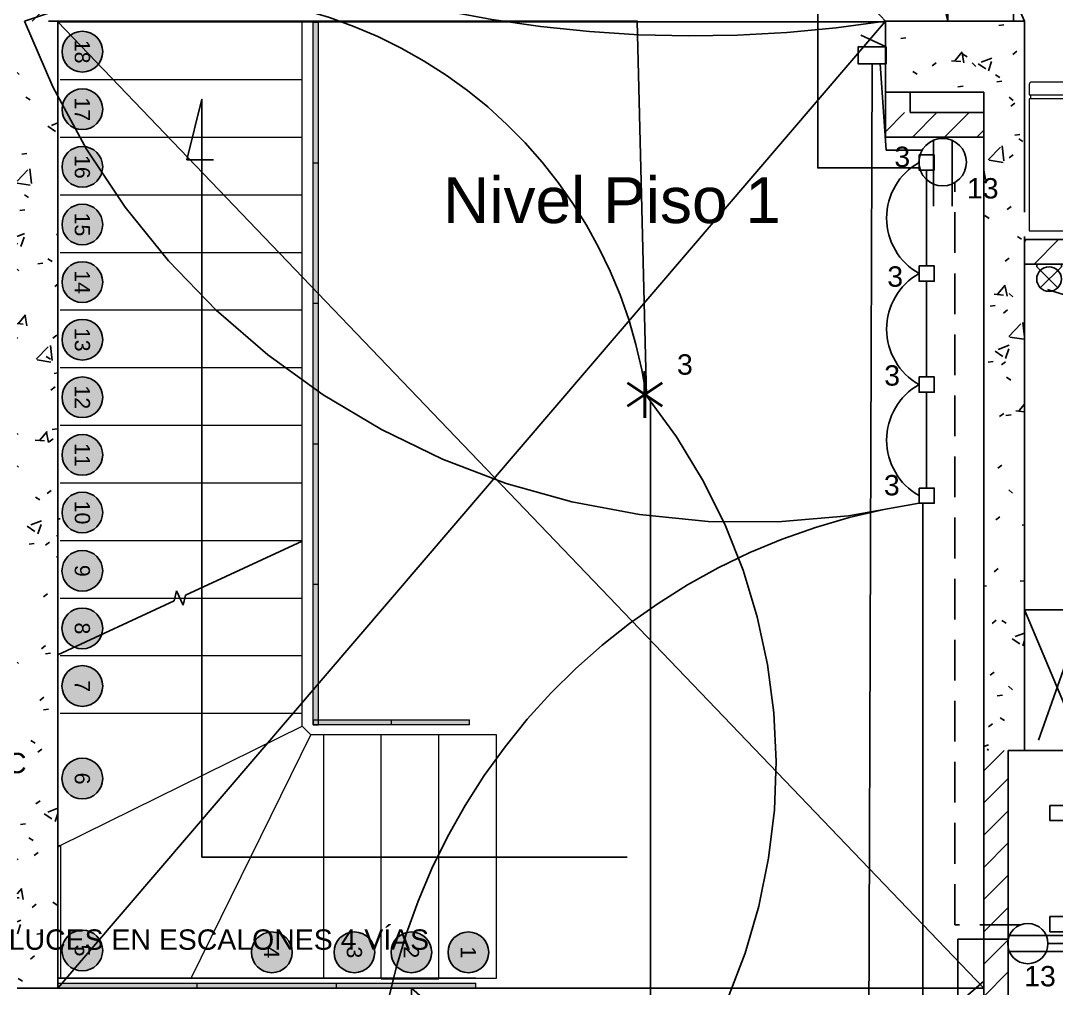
# Model space of a CAD drawing. Header units: inches. Extents: x 131 to 82119, y 71 to 16923.
# Drawn here: x 379.96 to 385.05, y 149.88 to 154.64 of the extents above; entities that cross this region are included whole.
import ezdxf
from ezdxf.enums import TextEntityAlignment as Align

# ---------------------------------------------------------------- set-up
doc = ezdxf.new("R2010")
doc.units = ezdxf.units.IN
doc.header["$MEASUREMENT"] = 0
doc.linetypes.add('HIDDEN', pattern=[9.525, 6.35, -3.175])
doc.linetypes.add('PISO', pattern=[0.3, 0.2, -0.1])
for name, color, linetype in [('A-ACHU-SOLID 255', 255, 'Continuous'), ('Arquitectonico', 253, 'Continuous'), ('INTERRUPTORES', 6, 'Continuous'), ('LAMPARAS', 20, 'Continuous'), ('Retorno', 5, 'HIDDEN')]:
    doc.layers.add(name, color=color, linetype=linetype)
for name, color, linetype, lineweight in [('A-GLAZ-CURT-OTLN', 52, 'Continuous', 18), ('DUCTO-PARED O TECHO', 7, 'Continuous', 25), ('DUCTO-PISO', 7, 'PISO', 25), ('I-FURN-____-OTLN', 30, 'Continuous', 18), ('S-FSTN-____-OTLN', 2, 'Continuous', 18), ('SIMBOLOGIA', 150, 'Continuous', 25), ('SIMBOLOGÍA', 150, 'Continuous', 25)]:
    doc.layers.add(name, color=color, linetype=linetype, lineweight=lineweight)
doc.styles.add('Arial', font='arial.ttf', dxfattribs={"height": 0.225})
doc.styles.add('ROMANS', font='romans.shx', dxfattribs={"width": 0.625})
doc.styles.get("Standard").update_dxf_attribs({"font": 'arial.ttf'})
doc.styles.add('swis Lt BT', font='swissl.ttf')
pattern_1 = [(50, (398.6606, 171.25755), (0.546432, -0.0473076), [0.057, -0.629]), (355, (398.6606, 171.25755), (-0.105429, 0.573371), [0.046, -0.503]), (100.451, (398.7056, 171.25355), (0.440955, 0.525708), [0.049, -0.534]), (46.184, (398.6606, 171.41055), (0.813123, -0.12606), [0.086, -0.943]), (96.636, (398.7286, 171.39955), (0.711995, 0.742252), [0.073, -0.801]), (351.184, (398.6606, 171.41055), (0.71223, 0.742616), [0.069, -0.754]), (21, (398.7366, 171.37255), (0.454985, -0.306292), [0.057, -0.629]), (326, (398.7366, 171.37255), (0.185766, 0.552594), [0.046, -0.503]), (71.451, (398.7746, 171.34655), (0.640536, 0.246016), [0.049, -0.534]), (37.5, (398.66059, 171.25755), (0.009206, 0.2541166), [0.025, -0.472, 0.025, -0.485, -0.505]), (37.5, (398.66059, 171.25755), (0.009206, 0.2541166), [-1.007, 0.025, -0.48]), (7.5, (398.6606, 171.25755), (0.2004608, 0.3007382), [0.025, -0.266, 0.025, -0.46, -0.192]), (7.5, (398.6606, 171.25755), (0.2004608, 0.3007382), [-0.776, 0.025, -0.167]), (327.5, (398.49059, 171.25755), (0.4064829, -0.0170776), [0.025, -0.165, 0.025, -0.569, -0.789]), (327.5, (398.49059, 171.25755), (0.4064829, -0.0170776), [-0.785, 0.025, -0.764]), (317.5, (398.4146, 171.25755), (0.4439987, 0.076008), [0.025, -0.223, 0.025, -0.37, -0.56]), (317.5, (398.4146, 171.25755), (0.4439987, 0.076008), [-0.642, 0.025, -0.535])]

# ---------------------------------------------------------------- blocks, each defined once
blk = doc.blocks.new('Refrigerador_Electrolux_Side_by_Side_Frost_Free_504L_14781 - Refrigerador Side by Side-808704-ARQ-P1')
at = {"layer": 'I-FURN-____-OTLN'}
for p, q in [((0.8, 0.73), (-0.395, 0.73)), ((-0.395, 0.73), (-0.395, 0.0825)), ((0.8, 0.0825), (0.8, 0.73)), ((-0.395, 0.0825), (0.8, 0.0825)), ((-0.005, 0.0635), (-0.395, 0.0635)), ((-0.395, 0.0635), (-0.395, 0.0127)), ((-0.3886, 0.0825), (-0.3886, 0.0635)), ((-0.0116, 0.0635), (-0.0116, 0.0825)), ((-0.005, 0), (-0.005, 0.0635)), ((0.005, 0.0635), (0.005, 0)), ((0.8, 0.0635), (0.005, 0.0635)), ((0.0114, 0.0825), (0.0114, 0.0635)), ((0.7937, 0.0635), (0.7937, 0.0825)), ((0.8, 0.0127), (0.8, 0.0635)), ((-0.3823, 0), (-0.005, 0)), ((-0.3271, 0), (-0.3271, -0.002)), ((-0.0966, 0), (-0.0966, -0.002)), ((-0.0577, -0.001), (-0.0577, 0)), ((-0.0116, 0), (-0.0116, -0.001)), ((0.0114, -0.001), (0.0114, 0)), ((0.0523, 0), (0.0523, -0.001)), ((-0.0966, -0.002), (-0.3271, -0.002)), ((-0.3271, -0.002), (-0.3271, -0.0034)), ((-0.0966, -0.0034), (-0.3271, -0.0034)), ((-0.0966, -0.002), (-0.0966, -0.0034)), ((-0.0577, -0.0445), (-0.0577, -0.001)), ((-0.0116, -0.001), (-0.0577, -0.001)), ((-0.0577, -0.0445), (-0.0116, -0.0445)), ((-0.0116, -0.001), (-0.0116, -0.0445)), ((0.005, 0), (0.7873, 0)), ((0.0114, -0.0445), (0.0114, -0.001)), ((0.0523, -0.001), (0.0114, -0.001)), ((0.0114, -0.0445), (0.0523, -0.0445)), ((0.0523, -0.001), (0.0523, -0.0445))]:
    blk.add_line(p, q, dxfattribs=at)
for centre, start, end in [((-0.3823, 0.0127), 180, 270), ((0.7873, 0.0127), 270, 360)]:
    blk.add_arc(centre, 0.0127, start, end, dxfattribs=at)
blk = doc.blocks.new('System Panel - Glazed-1565547-ARQ-P1')
at = {"layer": 'A-GLAZ-CURT-OTLN'}
blk.add_hatch(color=256, dxfattribs=at).paths.add_polyline_path([(-0.3423, -0.0245), (-0.3423, -0.0495), (0.3423, -0.0495), (0.3423, -0.0245), (0.1422, -0.0245)], flags=0)
for p, q in [((-0.3423, -0.0245), (0.3423, -0.0245)), ((-0.3423, -0.0245), (-0.3423, -0.0495)), ((0.3423, -0.0495), (-0.3423, -0.0495)), ((0.3423, -0.0245), (0.3423, -0.0495))]:
    blk.add_line(p, q, dxfattribs=at)
blk = doc.blocks.new('System Panel - Glazed-V27-ARQ-P1')
at = {"layer": 'A-GLAZ-CURT-OTLN'}
blk.add_hatch(color=256, dxfattribs=at).paths.add_polyline_path([(-0.3423, -0.0245), (-0.3423, -0.0495), (0.3423, -0.0495), (0.3423, -0.0245)], flags=0)
for p, q in [((-0.3423, -0.0245), (0.3423, -0.0245)), ((-0.3423, -0.0245), (-0.3423, -0.0495)), ((0.3423, -0.0495), (-0.3423, -0.0495))]:
    blk.add_line(p, q, dxfattribs=at)
blk = doc.blocks.new('Escalera47 - Escalera-2019327-ARQ-SS Esc Int')
at = {"layer": 'S-FSTN-____-OTLN'}
for p, q in [((-11.9569, -9.3502), (-11.9569, -9.0672)), ((-13.1442, -9.3502), (-11.9569, -9.3502))]:
    blk.add_line(p, q, dxfattribs=at)
blk = doc.blocks.new('Escalera48 - Escalera-2019360-ARQ-SS Esc Int')
at = {"layer": 'S-FSTN-____-OTLN'}
for p, q in [((-11.9569, -9.4132), (-11.9569, -9.3502)), ((-13.1442, -10.0005), (-11.9569, -9.4132))]:
    blk.add_line(p, q, dxfattribs=at)
blk = doc.blocks.new('Escalera49 - Escalera-2019398-ARQ-SS Esc Int')
at = {"layer": 'S-FSTN-____-OTLN'}
for p, q in [((-12.5016, -10.6523), (-11.9137, -9.4565)), ((-11.9137, -9.4565), (-11.9569, -9.4133)), ((-13.1432, -10), (-13.1432, -10.6523)), ((-13.1432, -10.6523), (-12.5016, -10.6523))]:
    blk.add_line(p, q, dxfattribs=at)
blk = doc.blocks.new('Escalera50 - Escalera-2019450-ARQ-SS Esc Int')
at = {"layer": 'S-FSTN-____-OTLN'}
for p, q in [((-11.8505, -9.4565), (-11.9137, -9.4565)), ((-11.8505, -10.6519), (-11.8505, -9.4565)), ((-12.5014, -10.6519), (-11.8505, -10.6519))]:
    blk.add_line(p, q, dxfattribs=at)
blk = doc.blocks.new('Escalera51 - Escalera-2019487-ARQ-SS Esc Int')
at = {"layer": 'S-FSTN-____-OTLN'}
for p, q in [((-11.9111, -9.4556), (-11.9146, -9.4556)), ((-11.9111, -9.4565), (-11.9111, -9.4556)), ((-11.5675, -9.4565), (-11.8505, -9.4565)), ((-11.5675, -10.6519), (-11.5675, -9.4565)), ((-11.8505, -10.6519), (-11.5675, -10.6519))]:
    blk.add_line(p, q, dxfattribs=at)
blk = doc.blocks.new('Escalera52 - Escalera-2019520-ARQ-SS Esc Int')
at = {"layer": 'S-FSTN-____-OTLN'}
for p, q in [((-11.2845, -9.4565), (-11.5675, -9.4565)), ((-11.2845, -10.6551), (-11.2845, -9.4565)), ((-11.5675, -10.6551), (-11.2845, -10.6551))]:
    blk.add_line(p, q, dxfattribs=at)
blk = doc.blocks.new('Escalera53 - Escalera-2019553-ARQ-SS Esc Int')
at = {"layer": 'S-FSTN-____-OTLN'}
for p, q in [((-11.0015, -9.4565), (-11.2845, -9.4565)), ((-11.0015, -10.6519), (-11.0015, -9.4565)), ((-11.2845, -10.6519), (-11.0015, -10.6519))]:
    blk.add_line(p, q, dxfattribs=at)
blk = doc.blocks.new('INDICADOR EJES')
at = {"layer": 'A-ACHU-SOLID 255'}
h = blk.add_hatch(color=256, dxfattribs=at)
edge = h.paths.add_edge_path()
edge.add_arc((0, 0.004), 0.004, 0, 360)
at = {"color": 0}
blk.add_circle((0, 0.004), 0.004, dxfattribs=at)
at = {"color": 0, "style": 'swis Lt BT'}
blk.add_attdef('1', text='', height=0.003, dxfattribs=at).set_placement((0, 0.004), align=Align.MIDDLE_CENTER)
blk = doc.blocks.new('System Panel - Glazed-1487099-ARQ-P1')
at = {"layer": 'A-GLAZ-CURT-OTLN'}
blk.add_hatch(color=256, dxfattribs=at).paths.add_polyline_path([(-0.3451, 0.0245), (0.3451, 0.0245), (0.3451, 0.0495), (-0.3451, 0.0495)], flags=0)
for p, q in [((-0.3451, 0.0495), (0.3451, 0.0495)), ((-0.3451, 0.0495), (-0.3451, 0.0245)), ((0.3451, 0.0245), (-0.3451, 0.0245)), ((0.3451, 0.0495), (0.3451, 0.0245))]:
    blk.add_line(p, q, dxfattribs=at)
blk = doc.blocks.new('System Panel - Glazed-1566548-ARQ-P1')
at = {"layer": 'A-GLAZ-CURT-OTLN'}
blk.add_hatch(color=256, dxfattribs=at).paths.add_polyline_path([(-0.1913, 0.0495), (-0.1913, 0.0245), (0.1913, 0.0245), (0.1913, 0.0495)], flags=0)
for p, q in [((-0.1913, 0.0495), (0.1913, 0.0495)), ((-0.1913, 0.0495), (-0.1913, 0.0245)), ((0.1913, 0.0245), (-0.1913, 0.0245)), ((0.1913, 0.0495), (0.1913, 0.0245))]:
    blk.add_line(p, q, dxfattribs=at)
blk = doc.blocks.new('LUZAP')
at = {"layer": 'SIMBOLOGIA'}
for p, q in [((-0.09, 0.02), (0.0636, 0.1736)), ((-0.0636, 0.1736), (0.09, 0.02)), ((-0.09, 0.02), (-0.09, 0)), ((-0.09, 0), (0.09, 0)), ((0.09, 0.02), (0.09, 0))]:
    blk.add_line(p, q, dxfattribs=at)
blk.add_circle((0, 0.11), 0.09, dxfattribs=at)
blk = doc.blocks.new('TOMA')
at = {"layer": 'SIMBOLOGIA'}
for p, q in [((-0.0301, 0.2165), (-0.0301, 0.0062)), ((0.0294, 0.2165), (0.0294, 0.1463)), ((0.0294, 0.1463), (0.0294, 0.0059))]:
    blk.add_line(p, q, dxfattribs=at)
blk.add_circle((0, 0.0761), 0.0761, dxfattribs=at)
blk = doc.blocks.new('ZUMBADOR')
at = {"layer": 'SIMBOLOGÍA'}
blk.add_line((0.0685, 0.0838), (-0.0552, 0.1412), dxfattribs=at)
blk.add_lwpolyline([(0.0685, 0.0838), (-0.0685, 0.0838), (-0.0685, 0), (0.0685, 0)], close=True, dxfattribs=at)

msp = doc.modelspace()

# ---------------------------------------------------------------- hatches: boundary and pattern name
at = {"layer": 'Arquitectonico'}
h = msp.add_hatch(dxfattribs=at)
h.set_pattern_fill('FP_37', color=256, angle=360, style=0, pattern_type=2)
h.set_pattern_definition([(45, (398.66059, 171.37755), (-0.07919596, 0.07919596), [])])
h.paths.add_polyline_path([(379.479, 154.6364), (380.1437, 154.6364), (380.1437, 154.7564), (376.8791, 154.7564), (376.8791, 154.6364), (379.2308, 154.6364)])
h = msp.add_hatch(dxfattribs=at)
h.set_pattern_fill('FP_31', color=256, angle=360, style=0, pattern_type=2)
h.set_pattern_definition(pattern_1)
h.paths.add_polyline_path([(380.1437, 149.885), (380.1437, 154.6364), (379.9437, 154.6364), (379.9437, 149.885)], flags=0)
h = msp.add_hatch(dxfattribs=at)
h.set_pattern_fill('FP_31', color=256, angle=360, style=0, pattern_type=2)
h.set_pattern_definition(pattern_1)
h.paths.add_polyline_path([(384.6927, 154.2864), (384.6927, 154.6364), (384.2104, 154.6364), (384.2104, 154.2864), (384.6915, 154.2864)], flags=0)
h = msp.add_hatch(dxfattribs=at)
h.set_pattern_fill('FP_31', color=256, angle=360, style=0, pattern_type=2)
h.set_pattern_definition(pattern_1)
h.paths.add_polyline_path([(384.8927, 151.0534), (384.8927, 154.6364), (384.6927, 154.6364), (384.6927, 151.0534), (384.8127, 151.0534)], flags=0)
h = msp.add_hatch(dxfattribs=at)
h.set_pattern_fill('FP_1', color=256, angle=360, style=0, pattern_type=2)
h.set_pattern_definition([(45, (393.30059, 160.49055), (-0.079196, 0.079196), [])])
h.paths.add_polyline_path([(384.6927, 154.0664), (384.6927, 154.1864), (384.2104, 154.1864), (384.2104, 154.0664)])
h = msp.add_hatch(dxfattribs=at)
h.set_pattern_fill('FP_37', color=256, angle=360, style=0, pattern_type=2)
h.set_pattern_definition([(45, (398.66059, 171.1229), (-0.07919596, 0.07919596), [])])
h.paths.add_polyline_path([(385.6844, 153.4427), (386.3177, 153.4427), (386.3177, 153.5627), (384.8927, 153.5627), (384.8927, 153.4427)], flags=0)
h = msp.add_hatch(dxfattribs=at)
h.set_pattern_fill('FP_37', color=256, angle=360, style=0, pattern_type=2)
h.set_pattern_definition([(45, (398.66059, 171.25755), (-0.07919596, 0.07919596), [])])
h.paths.add_polyline_path([(384.8127, 148.788), (384.8127, 151.0534), (384.6927, 151.0534), (384.6927, 148.788)], flags=0)

# ---------------------------------------------------------------- linework, layer by layer
for p, q in [((380.1437, 149.885), (380.1437, 154.6364)), ((380.1437, 151.2404), (380.1437, 154.6364)), ((380.1437, 149.9341), (380.1437, 154.6364)), ((380.1437, 151.2404), (380.1437, 154.6364)), ((380.1437, 154.6364), (380.1437, 152.1914)), ((380.1437, 149.885), (384.2104, 154.6364)), ((380.1437, 154.6322), (381.3437, 154.6322)), ((380.1437, 154.6322), (380.1437, 149.9341)), ((380.1437, 154.6322), (384.6927, 149.885)), ((380.1437, 154.6321), (384.2104, 154.6321)), ((384.6927, 154.6364), (384.2104, 154.6364)), ((384.2104, 154.6364), (384.2104, 154.2864)), ((384.8927, 154.6364), (384.6927, 154.6364)), ((384.8927, 153.6973), (384.8927, 154.6364)), ((384.893, 154.6364), (384.893, 153.6973)), ((384.2104, 154.2864), (384.6927, 154.2864)), ((384.2104, 154.2864), (384.2104, 154.0664)), ((384.3304, 154.2864), (384.3304, 154.1864)), ((384.6927, 154.2864), (384.6927, 151.0534)), ((384.3304, 154.1864), (384.6927, 154.1864)), ((384.2104, 154.0664), (384.6927, 154.0664)), ((384.8927, 151.0534), (384.8927, 153.5773)), ((388.4369, 153.5627), (384.8927, 153.5627)), ((384.8927, 153.4427), (388.4369, 153.4427)), ((380.1437, 152.1914), (380.1564, 152.1914)), ((381.3437, 152.0819), (380.772, 151.8154)), ((380.7272, 151.8376), (380.7154, 151.7889)), ((380.7602, 151.7668), (380.7272, 151.8376)), ((380.772, 151.8154), (380.7602, 151.7668)), ((380.7154, 151.7889), (380.1437, 151.5224)), ((384.6927, 151.0534), (384.6927, 148.788)), ((384.8127, 151.0534), (384.8927, 151.0534)), ((384.8127, 148.788), (384.8127, 151.0534)), ((380.1564, 150.5858), (380.1437, 150.5795)), ((380.7506, 149.9341), (380.1437, 149.9341)), ((381.3575, 149.9341), (380.7506, 149.9341)), ((381.6375, 149.9341), (381.3575, 149.9341)), ((381.9175, 149.9341), (381.6375, 149.9341)), ((381.8811, 147.4588), (384.6927, 149.9207)), ((382.1974, 149.9341), (381.9175, 149.9341)), ((379.9437, 149.885), (380.1437, 149.885)), ((382.2991, 149.885), (380.1437, 149.885)), ((381.8812, 148.116), (381.8812, 149.885)), ((381.8812, 149.885), (384.6927, 147.459)), ((384.6927, 149.885), (382.1974, 149.885))]:
    msp.add_line(p, q, dxfattribs=at)
msp.add_lwpolyline([(382.9404, 150.5298), (380.8523, 150.5298), (380.8523, 154.2519), (380.7787, 153.9551), (380.9087, 153.9551)], dxfattribs=at)
at = {"layer": 'DUCTO-PARED O TECHO'}
for p, q in [((384.8927, 151.7448), (385.155, 151.1212)), ((384.9618, 151.1036), (385.1875, 151.7448))]:
    msp.add_line(p, q, dxfattribs=at)
for points in [[(380.0141, 154.7977), (383.8772, 154.7977), (383.8772, 153.9152), (384.3747, 153.9152)], [(380.0989, 154.6364), (382.9902, 154.6364), (383.0352, 152.7958)], [(384.1446, 154.4262), (384.1198, 147.3133)], [(384.3901, 154.002), (384.2135, 154.002), (384.1838, 154.4262)], [(384.4121, 153.9042), (384.4121, 153.4336)], [(384.4121, 153.3586), (384.4121, 152.8881)], [(383.056, 149.196), (383.056, 152.7696)], [(384.4121, 152.8131), (384.4121, 152.3425)], [(382.1705, 148.122), (384.3937, 148.122), (384.3937, 152.2675)], [(384.5655, 148.1345), (384.5655, 150.1259), (384.8127, 150.1259)]]:
    msp.add_lwpolyline(points, dxfattribs=at)
msp.add_lwpolyline([(384.8927, 151.0534), (384.8927, 151.7448), (385.1875, 151.7448), (385.1875, 151.0534)], close=True, dxfattribs=at)
msp.add_lwpolyline([(385.008, 150.1046), (391.1217, 150.1046), (391.1217, 150.3825, 1), (391.1217, 150.4954), (391.1217, 150.8598)], format="xyb", dxfattribs=at)
at = {"layer": 'DUCTO-PISO'}
msp.add_lwpolyline([(384.8742, 150.197), (384.5512, 150.197), (384.5512, 153.8431)], dxfattribs=at)
at = {"layer": 'LAMPARAS'}
for p, q in [((384.3747, 153.9792), (384.3747, 153.9042)), ((384.3747, 153.4336), (384.3747, 153.3586)), ((384.3747, 152.8881), (384.3747, 152.8131)), ((384.3747, 152.3425), (384.3747, 152.2675)), ((385.0178, 150.7835), (385.0178, 150.7085)), ((385.0178, 150.238), (385.0178, 150.163))]:
    msp.add_line(p, q, dxfattribs=at)
for points in [[(384.3747, 153.9792), (384.4496, 153.9792), (384.4496, 153.9042), (384.3747, 153.9042)], [(384.3747, 153.4336), (384.4496, 153.4336), (384.4496, 153.3586), (384.3747, 153.3586)], [(384.3747, 152.8881), (384.4496, 152.8881), (384.4496, 152.8131), (384.3747, 152.8131)], [(384.3747, 152.3425), (384.4496, 152.3425), (384.4496, 152.2675), (384.3747, 152.2675)], [(385.0178, 150.7835), (385.0927, 150.7835), (385.0927, 150.7085), (385.0178, 150.7085)], [(385.0178, 150.238), (385.0927, 150.238), (385.0927, 150.163), (385.0178, 150.163)]]:
    msp.add_lwpolyline(points, close=True, dxfattribs=at)
at = {"layer": 'Retorno'}
for centre, radius, start, end in [((371.4322, 151.7519), 13.3989, 12.4319, 42.94532), ((381.2969, 154.7271), 3.2212, 358.386, 73.4137), ((386.5529, 154.7127), 1.7165, 102.1235, 182.5489), ((383.2683, 160.6419), 6.0789, 242.30107, 278.91497), ((382.3296, 152.9229), 2.5443, 42.3354, 68.1613), ((385.3005, 154.8375), 0.4548, 79.4239, 206.2515), ((380.7545, 152.466), 2.3045, 8.2288, 109.6374), ((383.5377, 155.9756), 3.8014, 200.6279, 282.7194), ((384.5292, 153.6689), 0.3135, 119.5259, 240.4741), ((384.5292, 153.1233), 0.3135, 119.5259, 240.4741), ((385.5462, 154.9104), 1.6822, 251.2736, 288.7264), ((384.5292, 152.5778), 0.3135, 119.5259, 240.4741), ((380.7746, 150.9828), 2.8978, 321.9317, 38.7295), ((384.8269, 149.1713), 3.129, 98.3091, 199.7104)]:
    msp.add_arc(centre, radius, start, end, dxfattribs=at)

# ---------------------------------------------------------------- block references
at = {"layer": 'Arquitectonico'}
for name, p in [('Escalera47 - Escalera-2019327-ARQ-SS Esc Int', (393.3006, 163.6993)), ('Escalera47 - Escalera-2019327-ARQ-SS Esc Int', (393.3006, 163.4163)), ('Escalera47 - Escalera-2019327-ARQ-SS Esc Int', (393.3006, 163.1333)), ('Escalera47 - Escalera-2019327-ARQ-SS Esc Int', (393.3006, 162.8503)), ('Escalera47 - Escalera-2019327-ARQ-SS Esc Int', (393.3006, 162.5673)), ('Escalera47 - Escalera-2019327-ARQ-SS Esc Int', (393.3006, 162.2843)), ('Escalera47 - Escalera-2019327-ARQ-SS Esc Int', (393.3006, 162.0013)), ('Escalera47 - Escalera-2019327-ARQ-SS Esc Int', (393.3006, 161.7183)), ('Escalera47 - Escalera-2019327-ARQ-SS Esc Int', (393.3006, 161.4353)), ('Escalera47 - Escalera-2019327-ARQ-SS Esc Int', (393.3006, 161.1523)), ('Escalera47 - Escalera-2019327-ARQ-SS Esc Int', (393.3006, 160.8693)), ('Escalera47 - Escalera-2019327-ARQ-SS Esc Int', (393.3006, 160.5863)), ('Escalera48 - Escalera-2019360-ARQ-SS Esc Int', (393.3006, 160.5863)), ('Escalera49 - Escalera-2019398-ARQ-SS Esc Int', (393.3006, 160.5863)), ('Escalera50 - Escalera-2019450-ARQ-SS Esc Int', (393.3006, 160.5863)), ('Escalera51 - Escalera-2019487-ARQ-SS Esc Int', (393.3006, 160.5863)), ('Escalera52 - Escalera-2019520-ARQ-SS Esc Int', (393.3006, 160.5863)), ('Escalera53 - Escalera-2019553-ARQ-SS Esc Int', (393.3006, 160.5863))]:
    msp.add_blockref(name, p, dxfattribs=at)
for name, p, rotation in [('System Panel - Glazed-1487099-ARQ-P1', (381.4476, 154.2856), 90.00000000000031), ('Refrigerador_Electrolux_Side_by_Side_Frost_Free_504L_14781 - Refrigerador Side by Side-808704-ARQ-P1', (385.7157, 154.3367), 180), ('System Panel - Glazed-1487099-ARQ-P1', (381.4476, 153.5953), 90.00000000000031), ('System Panel - Glazed-1487099-ARQ-P1', (381.4476, 152.905), 90.00000000000031), ('System Panel - Glazed-1487099-ARQ-P1', (381.4476, 152.2147), 90.00000000000031), ('System Panel - Glazed-1487099-ARQ-P1', (381.4476, 151.5244), 90.00000000000031), ('System Panel - Glazed-1566548-ARQ-P1', (381.592, 151.2288), 180), ('System Panel - Glazed-1566548-ARQ-P1', (381.9746, 151.2288), 180), ('System Panel - Glazed-V27-ARQ-P1', (380.486, 149.8606), 180), ('System Panel - Glazed-1565547-ARQ-P1', (381.1706, 149.8606), 180), ('System Panel - Glazed-1565547-ARQ-P1', (381.8552, 149.8606), 180)]:
    msp.add_blockref(name, p, dxfattribs=dict(at, rotation=rotation))
at = {"layer": 'Arquitectonico', "rotation": 270}
for p, xscale, yscale, zscale, values in [((380.1648, 154.4861), 24.99999999999999, 24.99999999999999, 24.99999999999999, {'1': '18'}), ((380.1648, 154.2031), 24.99999999999999, 24.99999999999999, 24.99999999999999, {'1': '17'}), ((380.1648, 153.9201), 24.99999999999999, 24.99999999999999, 24.99999999999999, {'1': '16'}), ((380.1648, 153.6371), 24.99999999999999, 24.99999999999999, 24.99999999999999, {'1': '15'}), ((380.1648, 153.3541), 24.99999999999999, 24.99999999999999, 24.99999999999999, {'1': '14'}), ((380.1648, 153.0711), 24.99999999999999, 24.99999999999999, 24.99999999999999, {'1': '13'}), ((380.1648, 152.7881), 24.99999999999999, 24.99999999999999, 24.99999999999999, {'1': '12'}), ((380.1648, 152.5051), 24.99999999999999, 24.99999999999999, 24.99999999999999, {'1': '11'}), ((380.1648, 152.2221), 24.99999999999999, 24.99999999999999, 24.99999999999999, {'1': '10'}), ((380.1646, 151.9359), 24.99999999999999, 24.99999999999999, 24.99999999999999, {'1': '9'}), ((380.1646, 151.6529), 24.99999999999999, 24.99999999999999, 24.99999999999999, {'1': '8'}), ((380.1646, 151.3699), 24.99999999999999, 24.99999999999999, 24.99999999999999, {'1': '7'}), ((380.1646, 150.9151), 24.99999999999999, 24.99999999999999, 24.99999999999999, {'1': '6'}), ((380.1646, 150.0706), 24.99999999999999, 24.99999999999999, 24.99999999999999, {'1': '5'}), ((381.0953, 150.0617), 24.99999999999999, 24.99999999999999, 24.99999999999999, {'1': '4'}), ((381.501, 150.0617), 24.99999999999999, 24.99999999999999, 24.99999999999999, {'1': '3'}), ((381.781, 150.0617), 24.99999999999999, 24.99999999999999, 24.99999999999999, {'1': '2'}), ((382.061, 150.0617), 25, 25, 25, {'1': '1'})]:
    msp.add_blockref('INDICADOR EJES', p, dxfattribs=dict(at, xscale=xscale, yscale=yscale, zscale=zscale)).add_auto_attribs(values)
at = {"layer": 'SIMBOLOGIA'}
msp.add_blockref('ZUMBADOR', (384.1446, 154.4262), dxfattribs=at)
for name, p, xscale, yscale, zscale, rotation in [('TOMA', (384.491, 154.06), 1.534310573126468, 1.534310573126468, 1.534310573126468, 180), ('LUZAP', (385.0133, 153.4427), 0.671875174437127, 0.671875174437127, 0.671875174437127, 180), ('TOMA', (384.8103, 150.1046), 1.29829461337991, 1.29829461337991, 1.29829461337991, 270)]:
    msp.add_blockref(name, p, dxfattribs=dict(at, xscale=xscale, yscale=yscale, zscale=zscale, rotation=rotation))

# ---------------------------------------------------------------- texts
for s, p in [('3', (384.2923, 153.9194)), ('13', (384.6877, 153.7649)), ('3', (384.2575, 153.3313)), ('3', (383.2245, 152.8994)), ('3', (384.2425, 152.8455)), ('3', (384.2409, 152.3064)), ('LUCES EN ESCALONES 4 VÍAS', (380.9355, 150.0742)), ('13', (384.9689, 149.8945))]:
    msp.add_text(s, height=0.1).set_placement(p, align=Align.CENTER)
at = {"layer": 'Arquitectonico', "insert": (382.0369, 153.8691), "char_height": 0.225, "width": 2.044303, "attachment_point": 1, "style": 'Arial'}
msp.add_mtext('Nivel Piso 1', dxfattribs=at)
at = {"layer": 'INTERRUPTORES', "insert": (379.7032, 151.1415), "char_height": 0.2, "attachment_point": 1}
msp.add_mtext_dynamic_manual_height_columns('\\pt0.0082306;S{\\H0.5x;C}', width=0.353086, gutter_width=12.5, heights=[0], dxfattribs=at)
at = {"layer": 'LAMPARAS', "style": 'ROMANS'}
msp.add_text('*', height=0.3993, dxfattribs=at).set_placement((382.8907, 152.5165))

doc.saveas('drawing.dxf')
